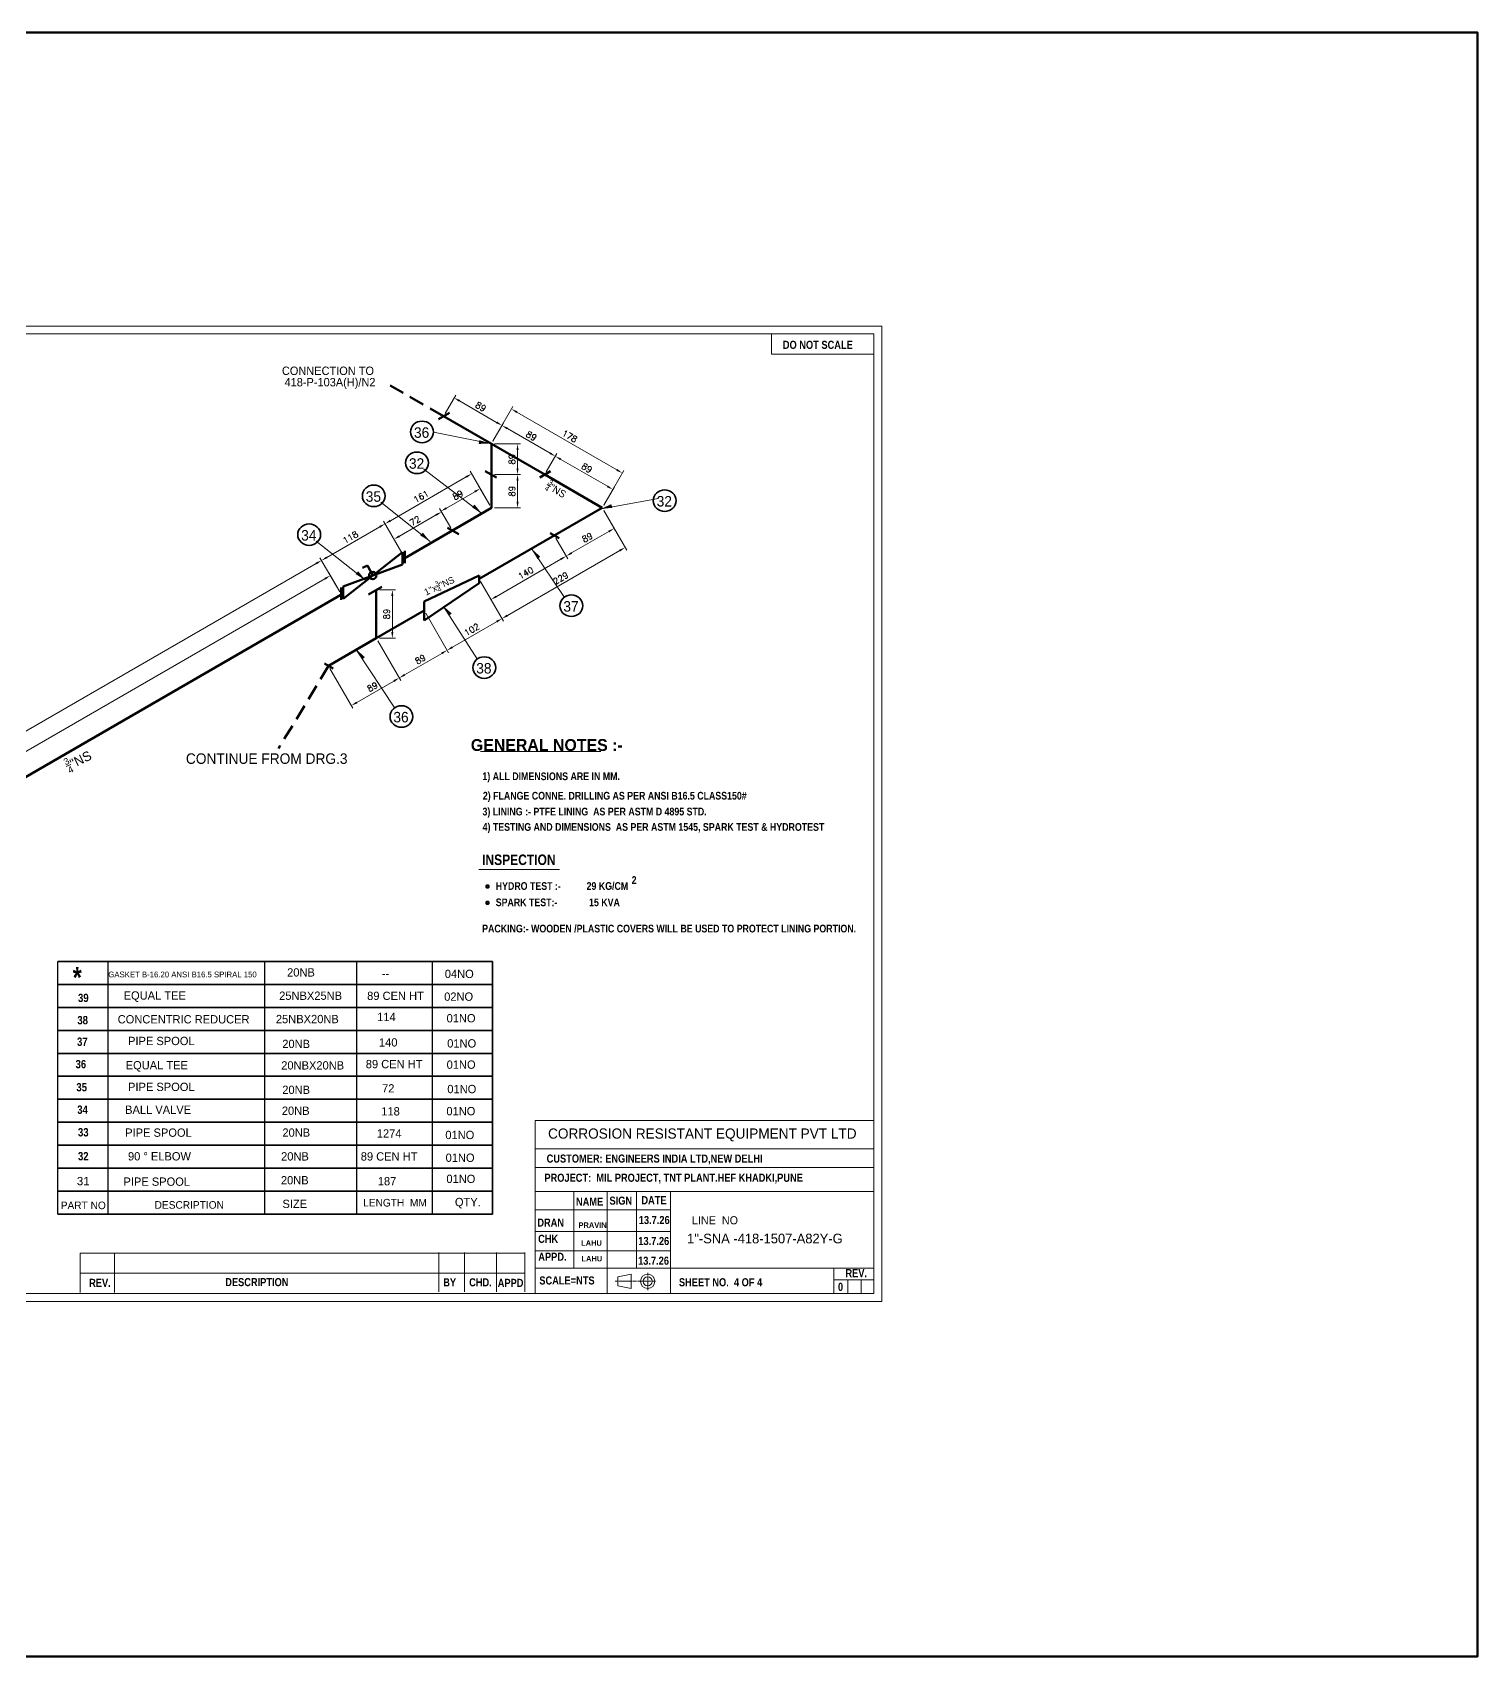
# Model space of a CAD drawing. Extents: x 111418 to 267280, y -151895 to -98368.
# Drawn here: x 140004 to 142331, y -115370 to -112755 of the extents above; entities that cross this region are included whole.
import ezdxf

# ---------------------------------------------------------------- set-up
doc = ezdxf.new("R2010")
doc.units = 0
doc.header["$MEASUREMENT"] = 0
doc.linetypes.add('CENTER', pattern=[2, 1.25, -0.25, 0.25, -0.25])
doc.linetypes.add('HIDDEN', pattern=[0.375, 0.25, -0.125])
doc.layers.get('0').update_dxf_attribs({"lineweight": 5})
doc.layers.get('DEFPOINTS').update_dxf_attribs({"lineweight": 5})
doc.layers.add('TEXT', color=4, linetype='Continuous', lineweight=5)
doc.styles.add('CHEM', font='isocp.shx')
doc.styles.add('MtXpl_Arial_Narrow', font='ARIALNB.TTF')
doc.styles.add('romans', font='romans.shx')
doc.styles.get("Standard").update_dxf_attribs({"font": 'romans.shx'})
doc.dimstyles.new('CHEM@123', dxfattribs={"dimscale": 26, "dimtxt": 1, "dimasz": 1, "dimexe": 0.5, "dimexo": 0.5, "dimgap": 0.4, "dimtad": 1, "dimdec": 0, "dimzin": 12, "dimdsep": 46, "dimtxsty": 'CHEM', "dimcen": 0.09, "dimclrd": 251, "dimclre": 251, "dimclrt": 3, "dimadec": 1, "dimazin": 2, "dimtfac": 1, "dimtdec": 0, "dimtmove": 0, "dimatfit": 3, "dimfxl": 0.18, "dimtolj": 1, "dimtzin": 0, "dimlwd": -1, "dimlwe": -1, "dimarcsym": 0})

# ---------------------------------------------------------------- blocks, each defined once
blk = doc.blocks.new('*D821')
at = {"layer": 'DEFPOINTS', "color": 0, "lineweight": 50, "ltscale": 100, "transparency": 16777216}
for p in [(140634.7, -113685.7), (140557.6, -113730.2), (140594.5, -113794.1)]:
    blk.add_point(p, dxfattribs=at)
at = {"layer": 'TEXT', "color": 2, "ltscale": 100, "transparency": 16777216}
for p, q in [((140637.2, -113690), (140674.1, -113754)), ((140560.1, -113734.5), (140597, -113798.5)), ((140663, -113754.6), (140603.2, -113789.1))]:
    blk.add_line(p, q, dxfattribs=at)
at = {"layer": 'TEXT', "color": 2, "lineweight": 50, "ltscale": 100, "transparency": 16777216}
for points in [[(140662.1, -113753.2), (140663.8, -113756.1), (140671.6, -113749.6)], [(140602.4, -113787.7), (140604, -113790.6), (140594.5, -113794.1)]]:
    blk.add_solid(points, dxfattribs=at)
at = {"layer": 'TEXT', "color": 0, "lineweight": 20, "ltscale": 100, "transparency": 16777216, "insert": (140628.6, -113764.1), "char_height": 10, "attachment_point": 5, "rotation": 30, "style": 'romans'}
blk.add_mtext('\\A1;89', dxfattribs=at)
blk = doc.blocks.new('*D822')
at = {"layer": 'DEFPOINTS', "color": 0, "lineweight": 50, "ltscale": 100, "transparency": 16777216}
for p in [(140723, -113634.7), (140634.7, -113685.7), (140671.6, -113749.6)]:
    blk.add_point(p, dxfattribs=at)
at = {"layer": 'TEXT', "color": 2, "ltscale": 100, "transparency": 16777216}
for p, q in [((140725.5, -113639), (140762.4, -113703)), ((140637.2, -113690), (140674.1, -113754)), ((140751.3, -113703.6), (140680.3, -113744.6))]:
    blk.add_line(p, q, dxfattribs=at)
at = {"layer": 'TEXT', "color": 2, "lineweight": 50, "ltscale": 100, "transparency": 16777216}
for points in [[(140750.5, -113702.2), (140752.1, -113705.1), (140759.9, -113698.6)], [(140679.4, -113743.2), (140681.1, -113746.1), (140671.6, -113749.6)]]:
    blk.add_solid(points, dxfattribs=at)
at = {"layer": 'TEXT', "color": 0, "lineweight": 20, "ltscale": 100, "transparency": 16777216, "insert": (140711.3, -113716.3), "char_height": 10, "attachment_point": 5, "rotation": 30, "style": 'romans'}
blk.add_mtext('\\A1;102', dxfattribs=at)
blk = doc.blocks.new('*D823')
at = {"layer": 'DEFPOINTS', "color": 0, "lineweight": 50, "ltscale": 100, "transparency": 16777216}
for p in [(140921.4, -113520.2), (140958.3, -113584.1), (140723, -113634.7)]:
    blk.add_point(p, dxfattribs=at)
at = {"layer": 'TEXT', "color": 2, "ltscale": 100, "transparency": 16777216}
for p, q in [((140923.9, -113524.5), (140960.8, -113588.5)), ((140768.6, -113693.6), (140949.6, -113589.1)), ((140725.5, -113639), (140762.4, -113703))]:
    blk.add_line(p, q, dxfattribs=at)
at = {"layer": 'TEXT', "color": 2, "lineweight": 50, "ltscale": 100, "transparency": 16777216}
for points in [[(140948.8, -113587.7), (140950.4, -113590.6), (140958.3, -113584.1)], [(140767.8, -113692.2), (140769.4, -113695.1), (140759.9, -113698.6)]]:
    blk.add_solid(points, dxfattribs=at)
at = {"layer": 'TEXT', "color": 0, "lineweight": 20, "ltscale": 100, "transparency": 16777216, "insert": (140854.6, -113633.6), "char_height": 10, "attachment_point": 5, "rotation": 30, "style": 'romans'}
blk.add_mtext('\\A1;229', dxfattribs=at)
blk = doc.blocks.new('*D824')
at = {"layer": 'DEFPOINTS', "color": 0, "lineweight": 50, "ltscale": 100, "transparency": 16777216}
for p in [(140557.6, -113730.2), (140480.5, -113774.7), (140594.5, -113794.1)]:
    blk.add_point(p, dxfattribs=at)
at = {"layer": 'TEXT', "color": 2, "ltscale": 100, "transparency": 16777216}
for p, q in [((140560.1, -113734.5), (140597, -113798.5)), ((140483, -113779), (140520, -113843)), ((140526.1, -113833.6), (140585.9, -113799.1))]:
    blk.add_line(p, q, dxfattribs=at)
at = {"layer": 'TEXT', "color": 2, "lineweight": 50, "ltscale": 100, "transparency": 16777216}
for points in [[(140585, -113797.7), (140586.7, -113800.6), (140594.5, -113794.1)], [(140525.3, -113832.2), (140527, -113835.1), (140517.5, -113838.6)]]:
    blk.add_solid(points, dxfattribs=at)
at = {"layer": 'TEXT', "color": 0, "lineweight": 20, "ltscale": 100, "transparency": 16777216, "insert": (140551.5, -113808.6), "char_height": 10, "attachment_point": 5, "rotation": 30, "style": 'romans'}
blk.add_mtext('\\A1;89', dxfattribs=at)
blk = doc.blocks.new('*D825')
at = {"layer": 'DEFPOINTS', "color": 0, "lineweight": 50, "ltscale": 100, "transparency": 16777216}
for p in [(140557.6, -113652.4), (140557.6, -113730.2), (140583.4, -113730.2)]:
    blk.add_point(p, dxfattribs=at)
at = {"layer": 'TEXT', "color": 2, "ltscale": 100, "transparency": 16777216}
for p, q in [((140562.6, -113652.4), (140588.4, -113652.4)), ((140583.4, -113662.4), (140583.4, -113720.2)), ((140562.6, -113730.2), (140588.4, -113730.2))]:
    blk.add_line(p, q, dxfattribs=at)
at = {"layer": 'TEXT', "color": 2, "lineweight": 50, "ltscale": 100, "transparency": 16777216}
for points in [[(140581.7, -113662.4), (140585.1, -113662.4), (140583.4, -113652.4)], [(140581.7, -113720.2), (140585.1, -113720.2), (140583.4, -113730.2)]]:
    blk.add_solid(points, dxfattribs=at)
at = {"layer": 'TEXT', "color": 0, "lineweight": 50, "ltscale": 100, "transparency": 16777216, "insert": (140574.4, -113691.3), "char_height": 10, "attachment_point": 5, "rotation": 90, "style": 'romans'}
blk.add_mtext('\\A1;89', dxfattribs=at)
blk = doc.blocks.new('*D826')
at = {"layer": 'DEFPOINTS', "color": 0, "lineweight": 50, "ltscale": 100, "transparency": 16777216}
for p in [(140921.4, -113520.2), (140844.3, -113564.7), (140940.5, -113553.4)]:
    blk.add_point(p, dxfattribs=at)
at = {"layer": 'TEXT', "color": 2, "ltscale": 100, "transparency": 16777216}
for p, q in [((140923.9, -113524.5), (140943, -113557.8)), ((140872.1, -113592.9), (140931.9, -113558.4)), ((140846.8, -113569), (140866, -113602.3))]:
    blk.add_line(p, q, dxfattribs=at)
at = {"layer": 'TEXT', "color": 2, "lineweight": 50, "ltscale": 100, "transparency": 16777216}
for points in [[(140931.1, -113557), (140932.7, -113559.9), (140940.5, -113553.4)], [(140871.3, -113591.5), (140873, -113594.4), (140863.5, -113597.9)]]:
    blk.add_solid(points, dxfattribs=at)
at = {"layer": 'TEXT', "color": 0, "lineweight": 20, "ltscale": 100, "transparency": 16777216, "insert": (140897.5, -113567.9), "char_height": 10, "attachment_point": 5, "rotation": 30, "style": 'romans'}
blk.add_mtext('\\A1;89', dxfattribs=at)
blk = doc.blocks.new('*D827')
at = {"layer": 'DEFPOINTS', "color": 0, "lineweight": 50, "ltscale": 100, "transparency": 16777216}
for p in [(140828.8, -113466.8), (140938.4, -113490.6), (140921.4, -113520.2)]:
    blk.add_point(p, dxfattribs=at)
at = {"layer": 'TEXT', "color": 2, "ltscale": 100, "transparency": 16777216}
for p, q in [((140831.3, -113462.5), (140848.4, -113432.9)), ((140854.6, -113442.2), (140929.8, -113485.6)), ((140923.9, -113515.9), (140940.9, -113486.3))]:
    blk.add_line(p, q, dxfattribs=at)
at = {"layer": 'TEXT', "color": 2, "lineweight": 50, "ltscale": 100, "transparency": 16777216}
for points in [[(140855.4, -113440.8), (140853.8, -113443.6), (140845.9, -113437.2)], [(140930.6, -113484.2), (140928.9, -113487.1), (140938.4, -113490.6)]]:
    blk.add_solid(points, dxfattribs=at)
at = {"layer": 'TEXT', "color": 0, "lineweight": 20, "ltscale": 100, "transparency": 16777216, "insert": (140896.7, -113456.1), "char_height": 10, "attachment_point": 5, "rotation": 330, "style": 'romans'}
blk.add_mtext('\\A1;89', dxfattribs=at)
blk = doc.blocks.new('*D828')
at = {"layer": 'DEFPOINTS', "color": 0, "lineweight": 50, "ltscale": 100, "transparency": 16777216}
for p in [(140844.3, -113564.7), (140863.5, -113597.9), (140723, -113634.7)]:
    blk.add_point(p, dxfattribs=at)
at = {"layer": 'TEXT', "color": 2, "ltscale": 100, "transparency": 16777216}
for p, q in [((140846.8, -113569), (140866, -113602.3)), ((140750.9, -113662.9), (140854.8, -113602.9)), ((140725.5, -113639), (140744.7, -113672.3))]:
    blk.add_line(p, q, dxfattribs=at)
at = {"layer": 'TEXT', "color": 2, "lineweight": 50, "ltscale": 100, "transparency": 16777216}
for points in [[(140854, -113601.5), (140855.6, -113604.4), (140863.5, -113597.9)], [(140750.1, -113661.5), (140751.7, -113664.4), (140742.2, -113667.9)]]:
    blk.add_solid(points, dxfattribs=at)
at = {"layer": 'TEXT', "color": 0, "lineweight": 20, "ltscale": 100, "transparency": 16777216, "insert": (140798.3, -113625.2), "char_height": 10, "attachment_point": 5, "rotation": 30, "style": 'romans'}
blk.add_mtext('\\A1;140', dxfattribs=at)
blk = doc.blocks.new('*D829')
at = {"layer": 'DEFPOINTS', "color": 0, "lineweight": 50, "ltscale": 100, "transparency": 16777216}
for p in [(140724.8, -113489.3), (140742.9, -113520.5), (140679.9, -113556.9)]:
    blk.add_point(p, dxfattribs=at)
at = {"layer": 'TEXT', "color": 2, "ltscale": 100, "transparency": 16777216}
for p, q in [((140740.4, -113516.2), (140722.3, -113485)), ((140670.6, -113520.6), (140716.1, -113494.3)), ((140677.4, -113552.5), (140659.4, -113521.3))]:
    blk.add_line(p, q, dxfattribs=at)
at = {"layer": 'TEXT', "color": 2, "lineweight": 50, "ltscale": 100, "transparency": 16777216}
for points in [[(140715.3, -113492.9), (140717, -113495.7), (140724.8, -113489.3)], [(140669.7, -113519.2), (140671.4, -113522.1), (140661.9, -113525.6)]]:
    blk.add_solid(points, dxfattribs=at)
at = {"layer": 'TEXT', "color": 0, "lineweight": 20, "ltscale": 100, "transparency": 16777216, "insert": (140688.9, -113499.7), "char_height": 10, "attachment_point": 5, "rotation": 30, "style": 'romans'}
blk.add_mtext('\\A1;89', dxfattribs=at)
blk = doc.blocks.new('*D830')
at = {"layer": 'DEFPOINTS', "color": 0, "lineweight": 50, "ltscale": 100, "transparency": 16777216}
for p in [(140742.9, -113466.6), (140742.9, -113520.5), (140785, -113520.5)]:
    blk.add_point(p, dxfattribs=at)
at = {"layer": 'TEXT', "color": 2, "ltscale": 100, "transparency": 16777216}
for p, q in [((140747.9, -113466.6), (140790, -113466.6)), ((140785, -113476.6), (140785, -113510.5)), ((140747.9, -113520.5), (140790, -113520.5))]:
    blk.add_line(p, q, dxfattribs=at)
at = {"layer": 'TEXT', "color": 2, "lineweight": 50, "ltscale": 100, "transparency": 16777216}
for points in [[(140783.4, -113476.6), (140786.7, -113476.6), (140785, -113466.6)], [(140783.4, -113510.5), (140786.7, -113510.5), (140785, -113520.5)]]:
    blk.add_solid(points, dxfattribs=at)
at = {"layer": 'TEXT', "color": 0, "lineweight": 20, "ltscale": 100, "transparency": 16777216, "insert": (140776, -113493.6), "char_height": 10, "attachment_point": 5, "rotation": 90, "style": 'romans'}
blk.add_mtext('\\A1;89', dxfattribs=at)
blk = doc.blocks.new('*D834')
at = {"layer": 'DEFPOINTS', "color": 0, "lineweight": 50, "ltscale": 100, "transparency": 16777216}
for p in [(140483.6, -113629.4), (140501.2, -113660), (139397.9, -114297)]:
    blk.add_point(p, dxfattribs=at)
at = {"layer": 'TEXT', "color": 2, "ltscale": 100, "transparency": 16777216}
for p, q in [((139388.9, -114261.4), (140474.9, -113634.4)), ((140498.7, -113655.7), (140481.1, -113625.1)), ((139395.4, -114292.7), (139377.7, -114262.1))]:
    blk.add_line(p, q, dxfattribs=at)
at = {"layer": 'TEXT', "color": 2, "lineweight": 50, "ltscale": 100, "transparency": 16777216}
for points in [[(140474.1, -113633), (140475.7, -113635.9), (140483.6, -113629.4)], [(139388.1, -114260), (139389.7, -114262.9), (139380.2, -114266.4)]]:
    blk.add_solid(points, dxfattribs=at)
at = {"layer": 'TEXT', "color": 0, "lineweight": 20, "ltscale": 100, "transparency": 16777216, "insert": (139927.4, -113940.1), "char_height": 10, "attachment_point": 5, "rotation": 30, "style": 'romans'}
blk.add_mtext('\\A1;1274', dxfattribs=at)
blk = doc.blocks.new('*D835')
at = {"layer": 'DEFPOINTS', "color": 0, "lineweight": 50, "ltscale": 100, "transparency": 16777216}
for p in [(140469.4, -113605), (140501.2, -113660), (139320.8, -114341.5)]:
    blk.add_point(p, dxfattribs=at)
at = {"layer": 'TEXT', "color": 2, "ltscale": 100, "transparency": 16777216}
for p, q in [((139297.7, -114281.5), (140460.8, -113610)), ((140498.7, -113655.7), (140466.9, -113600.6)), ((139318.3, -114337.2), (139286.5, -114282.1))]:
    blk.add_line(p, q, dxfattribs=at)
at = {"layer": 'TEXT', "color": 2, "lineweight": 50, "ltscale": 100, "transparency": 16777216}
for points in [[(140459.9, -113608.5), (140461.6, -113611.4), (140469.4, -113605)], [(139296.9, -114280), (139298.5, -114282.9), (139289, -114286.5)]]:
    blk.add_solid(points, dxfattribs=at)
at = {"layer": 'TEXT', "color": 0, "lineweight": 20, "ltscale": 100, "transparency": 16777216, "insert": (139874.7, -113937.9), "char_height": 10, "attachment_point": 5, "rotation": 30, "style": 'romans'}
blk.add_mtext('\\A1;1363', dxfattribs=at)
blk = doc.blocks.new('*D836')
at = {"layer": 'DEFPOINTS', "color": 0, "lineweight": 50, "ltscale": 100, "transparency": 16777216}
for p in [(140711.1, -113465.5), (140742.9, -113520.5), (140603.4, -113601)]:
    blk.add_point(p, dxfattribs=at)
at = {"layer": 'TEXT', "color": 2, "ltscale": 100, "transparency": 16777216}
for p, q in [((140740.4, -113516.2), (140708.6, -113461.1)), ((140580.3, -113541), (140702.4, -113470.5)), ((140600.9, -113596.7), (140569.1, -113541.6))]:
    blk.add_line(p, q, dxfattribs=at)
at = {"layer": 'TEXT', "color": 2, "lineweight": 50, "ltscale": 100, "transparency": 16777216}
for points in [[(140701.6, -113469), (140703.2, -113471.9), (140711.1, -113465.5)], [(140579.4, -113539.5), (140581.1, -113542.4), (140571.6, -113546)]]:
    blk.add_solid(points, dxfattribs=at)
at = {"layer": 'TEXT', "color": 0, "lineweight": 20, "ltscale": 100, "transparency": 16777216, "insert": (140629.8, -113502), "char_height": 10, "attachment_point": 5, "rotation": 30, "style": 'romans'}
blk.add_mtext('\\A1;161', dxfattribs=at)
blk = doc.blocks.new('*D837')
at = {"layer": 'DEFPOINTS', "color": 0, "lineweight": 50, "ltscale": 100, "transparency": 16777216}
for p in [(140469.4, -113605), (140603.4, -113601), (140501.2, -113660)]:
    blk.add_point(p, dxfattribs=at)
at = {"layer": 'TEXT', "color": 2, "ltscale": 100, "transparency": 16777216}
for p, q in [((140600.9, -113596.7), (140569.1, -113541.6)), ((140563, -113551), (140478.1, -113600)), ((140498.7, -113655.7), (140466.9, -113600.6))]:
    blk.add_line(p, q, dxfattribs=at)
at = {"layer": 'TEXT', "color": 2, "lineweight": 50, "ltscale": 100, "transparency": 16777216}
for points in [[(140562.1, -113549.5), (140563.8, -113552.4), (140571.6, -113546)], [(140477.3, -113598.5), (140478.9, -113601.4), (140469.4, -113605)]]:
    blk.add_solid(points, dxfattribs=at)
at = {"layer": 'TEXT', "color": 0, "lineweight": 20, "ltscale": 100, "transparency": 16777216, "insert": (140516, -113567.7), "char_height": 10, "attachment_point": 5, "rotation": 30, "style": 'romans'}
blk.add_mtext('\\A1;118', dxfattribs=at)
blk = doc.blocks.new('*D838')
at = {"layer": 'DEFPOINTS', "color": 0, "lineweight": 50, "ltscale": 100, "transparency": 16777216}
for p in [(140682.9, -113343.1), (140665.8, -113372.6), (140742.9, -113417.1)]:
    blk.add_point(p, dxfattribs=at)
at = {"layer": 'TEXT', "color": 2, "ltscale": 100, "transparency": 16777216}
for p, q in [((140668.3, -113368.3), (140685.4, -113338.7)), ((140751.3, -113382.6), (140691.5, -113348.1)), ((140745.4, -113412.8), (140762.4, -113383.2))]:
    blk.add_line(p, q, dxfattribs=at)
at = {"layer": 'TEXT', "color": 2, "lineweight": 50, "ltscale": 100, "transparency": 16777216}
for points in [[(140692.4, -113346.6), (140690.7, -113349.5), (140682.9, -113343.1)], [(140752.1, -113381.1), (140750.4, -113384), (140759.9, -113387.6)]]:
    blk.add_solid(points, dxfattribs=at)
at = {"layer": 'TEXT', "color": 0, "lineweight": 20, "ltscale": 100, "transparency": 16777216, "insert": (140725.9, -113357.5), "char_height": 10, "attachment_point": 5, "rotation": 330, "style": 'romans'}
blk.add_mtext('\\A1;89', dxfattribs=at)
blk = doc.blocks.new('*D839')
at = {"layer": 'DEFPOINTS', "color": 0, "lineweight": 50, "ltscale": 100, "transparency": 16777216}
for p in [(140742.9, -113417.1), (140845.9, -113437.2), (140828.8, -113466.8)]:
    blk.add_point(p, dxfattribs=at)
at = {"layer": 'TEXT', "color": 2, "ltscale": 100, "transparency": 16777216}
for p, q in [((140745.4, -113412.8), (140762.4, -113383.2)), ((140768.6, -113392.6), (140837.3, -113432.2)), ((140831.3, -113462.5), (140848.4, -113432.9))]:
    blk.add_line(p, q, dxfattribs=at)
at = {"layer": 'TEXT', "color": 2, "lineweight": 50, "ltscale": 100, "transparency": 16777216}
for points in [[(140769.4, -113391.1), (140767.8, -113394), (140759.9, -113387.6)], [(140838.1, -113430.8), (140836.4, -113433.6), (140845.9, -113437.2)]]:
    blk.add_solid(points, dxfattribs=at)
at = {"layer": 'TEXT', "color": 0, "lineweight": 20, "ltscale": 100, "transparency": 16777216, "insert": (140807.4, -113404.6), "char_height": 10, "width": 1.14, "attachment_point": 5, "rotation": 330, "style": 'romans'}
blk.add_mtext('\\A1;89 ', dxfattribs=at)
blk = doc.blocks.new('*D840')
at = {"layer": 'DEFPOINTS', "color": 0, "lineweight": 50, "ltscale": 100, "transparency": 16777216}
for p in [(140742.9, -113417.1), (140953.7, -113464.2), (140921.4, -113520.2)]:
    blk.add_point(p, dxfattribs=at)
at = {"layer": 'TEXT', "color": 2, "ltscale": 100, "transparency": 16777216}
for p, q in [((140745.4, -113412.8), (140777.7, -113356.9)), ((140783.8, -113366.2), (140945, -113459.2)), ((140923.9, -113515.9), (140956.2, -113459.9))]:
    blk.add_line(p, q, dxfattribs=at)
at = {"layer": 'TEXT', "color": 2, "lineweight": 50, "ltscale": 100, "transparency": 16777216}
for points in [[(140784.7, -113364.7), (140783, -113367.6), (140775.2, -113361.2)], [(140945.8, -113457.8), (140944.2, -113460.7), (140953.7, -113464.2)]]:
    blk.add_solid(points, dxfattribs=at)
at = {"layer": 'TEXT', "color": 0, "lineweight": 20, "ltscale": 100, "transparency": 16777216, "insert": (140868.9, -113404.9), "char_height": 10, "attachment_point": 5, "rotation": 330, "style": 'romans'}
blk.add_mtext('\\A1;178', dxfattribs=at)
blk = doc.blocks.new('*D841')
at = {"layer": 'DEFPOINTS', "color": 0, "lineweight": 50, "ltscale": 100, "transparency": 16777216}
for p in [(140662.6, -113526.8), (140679.9, -113556.9), (140603.4, -113601)]:
    blk.add_point(p, dxfattribs=at)
at = {"layer": 'TEXT', "color": 2, "ltscale": 100, "transparency": 16777216}
for p, q in [((140594.7, -113565.9), (140653.9, -113531.8)), ((140677.4, -113552.5), (140660.1, -113522.4)), ((140600.9, -113596.7), (140583.5, -113566.6))]:
    blk.add_line(p, q, dxfattribs=at)
at = {"layer": 'TEXT', "color": 2, "lineweight": 50, "ltscale": 100, "transparency": 16777216}
for points in [[(140653.1, -113530.3), (140654.7, -113533.2), (140662.6, -113526.8)], [(140593.9, -113564.5), (140595.5, -113567.4), (140586, -113570.9)]]:
    blk.add_solid(points, dxfattribs=at)
at = {"layer": 'TEXT', "color": 0, "lineweight": 20, "ltscale": 100, "transparency": 16777216, "insert": (140619.8, -113541.1), "char_height": 10, "attachment_point": 5, "rotation": 30, "style": 'romans'}
blk.add_mtext('\\A1;72', dxfattribs=at)
blk = doc.blocks.new('*D842')
at = {"layer": 'DEFPOINTS', "color": 0, "lineweight": 50, "ltscale": 100, "transparency": 16777216}
for p in [(140742.9, -113417.1), (140785, -113417.1), (140742.9, -113466.6)]:
    blk.add_point(p, dxfattribs=at)
at = {"layer": 'TEXT', "color": 2, "ltscale": 100, "transparency": 16777216}
for p, q in [((140747.9, -113417.1), (140790, -113417.1)), ((140785, -113456.6), (140785, -113427.1)), ((140747.9, -113466.6), (140790, -113466.6))]:
    blk.add_line(p, q, dxfattribs=at)
at = {"layer": 'TEXT', "color": 2, "lineweight": 50, "ltscale": 100, "transparency": 16777216}
for points in [[(140783.4, -113427.1), (140786.7, -113427.1), (140785, -113417.1)], [(140783.4, -113456.6), (140786.7, -113456.6), (140785, -113466.6)]]:
    blk.add_solid(points, dxfattribs=at)
at = {"layer": 'TEXT', "color": 0, "lineweight": 20, "ltscale": 100, "transparency": 16777216, "insert": (140776, -113441.9), "char_height": 10, "attachment_point": 5, "rotation": 90, "style": 'romans'}
blk.add_mtext('\\A1;89', dxfattribs=at)

msp = doc.modelspace()

# ---------------------------------------------------------------- linework, layer by layer
for p, q in [((140725.2, -113912.5), (140919.3, -113912.5)), ((140722.5, -114102.5), (140852.7, -114102.5)), ((140221.1, -114785.3), (141358.8, -114785.3))]:
    msp.add_line(p, q)
at = {"color": 7, "lineweight": 35}
for p, q in [((140044.5, -114250.8), (140744.9, -114250.8)), ((140744.9, -114657.4), (140744.9, -114250.8)), ((140044.5, -114287.8), (140744.9, -114287.8)), ((140044.5, -114324.7), (140744.9, -114324.7)), ((140044.5, -114361.7), (140744.9, -114361.7)), ((140044.5, -114361.7), (140744.9, -114361.7)), ((140044.5, -114398.7), (140744.9, -114398.7)), ((140044.5, -114435.6), (140744.9, -114435.6)), ((140044.5, -114472.6), (140744.9, -114472.6)), ((140044.5, -114509.6), (140744.9, -114509.6)), ((140044.5, -114546.5), (140744.9, -114546.5)), ((140044.5, -114583.5), (140744.9, -114583.5)), ((140044.5, -114620.5), (140744.9, -114620.5)), ((140044.5, -114657.4), (140744.9, -114657.4))]:
    msp.add_line(p, q, dxfattribs=at)
at = {"lineweight": 20}
for p, q in [((140813.3, -114506.5), (140813.3, -114785.3)), ((140813.3, -114506.5), (141358.8, -114506.5)), ((140813.3, -114552.5), (141358.8, -114552.5)), ((140813.3, -114582.5), (141358.8, -114582.5)), ((141031.2, -114581.9), (141031.2, -114582.5)), ((140813.3, -114621.2), (141358.8, -114621.2)), ((140875.9, -114621.2), (140875.9, -114744.6)), ((140929.6, -114621.2), (140929.6, -114785.3)), ((140976.6, -114621.2), (140976.6, -114744.6)), ((141031.2, -114621.2), (141031.2, -114785.3)), ((140813.3, -114650.7), (141031.2, -114650.7)), ((140813.3, -114685.3), (141031.2, -114685.3)), ((140813.3, -114716.4), (141031.2, -114716.4)), ((140080.8, -114720.3), (140796.5, -114720.3)), ((140136.2, -114720.3), (140136.2, -114783.7)), ((140658.3, -114719.5), (140658.3, -114782.9)), ((140699.4, -114719.5), (140699.4, -114782.9)), ((140750.9, -114719.5), (140750.9, -114782.9)), ((140796.5, -114719.5), (140796.5, -114782.9)), ((140813.3, -114744.6), (141358.8, -114744.6)), ((141294.3, -114744.6), (141294.3, -114785.3)), ((140080.8, -114752.8), (140796.5, -114752.8)), ((140946.4, -114758.4), (140968.1, -114754.2)), ((140946.4, -114758.4), (140946.4, -114765.7)), ((140946.4, -114773), (140946.4, -114765.7)), ((140968.1, -114765.7), (140968.1, -114754.2)), ((140968.1, -114765.7), (140968.1, -114777.2)), ((141294.3, -114763.5), (141358.8, -114763.5)), ((141316.9, -114763.5), (141316.9, -114785.3)), ((141338.6, -114763.5), (141338.6, -114785.3)), ((140946.4, -114773), (140968.1, -114777.2))]:
    msp.add_line(p, q, dxfattribs=at)
at = {"color": 2, "linetype": 'CENTER', "lineweight": 20, "ltscale": 3}
for p, q in [((140942, -114765.7), (141008.2, -114765.7)), ((140994.6, -114752.3), (140994.6, -114780.5))]:
    msp.add_line(p, q, dxfattribs=at)
at = {"color": 7, "const_width": 3.52}
for points in [[(140734.7, -114130, 1), (140738.5, -114130, 1)], [(140734.7, -114156.3, 1), (140738.5, -114156.3, 1)]]:
    msp.add_lwpolyline(points, format="xyb", close=True, dxfattribs=at)
at = {"lineweight": 20}
for radius in [11.5, 7.27]:
    msp.add_circle((140994.6, -114765.7), radius, dxfattribs=at)
at = {"layer": 'TEXT', "color": 7, "lineweight": 20, "ltscale": 100}
for p, q in [((141193.8, -113240.3), (141193.8, -113273.1)), ((141193.8, -113273.1), (141358.8, -113273.1)), ((140080.8, -114720.3), (140080.8, -114783.7))]:
    msp.add_line(p, q, dxfattribs=at)
at = {"layer": 'TEXT', "color": 3, "linetype": 'HIDDEN', "lineweight": 50, "ltscale": 100}
for p, q in [((140665.8, -113372.6), (140579.9, -113323.1)), ((140480.5, -113774.7), (140400.2, -113907.8))]:
    msp.add_line(p, q, dxfattribs=at)
at = {"layer": 'TEXT', "color": 4, "lineweight": 50, "ltscale": 100}
for p, q in [((140657.7, -113377.3), (140675.2, -113367.2)), ((140742.9, -113417.1), (140665.8, -113372.6)), ((140742.9, -113520.5), (140742.9, -113417.1)), ((140742.9, -113417.1), (140828.8, -113466.8)), ((140733.1, -113461), (140751.3, -113471.5)), ((140820.7, -113471.5), (140838.3, -113461.3)), ((140820.7, -113471.5), (140838.3, -113461.3)), ((140828.8, -113466.8), (140921.4, -113520.2)), ((140599.5, -113603.3), (140742.9, -113520.5)), ((140921.4, -113520.2), (140723, -113634.7)), ((140672.5, -113552.6), (140690.3, -113562.8)), ((140837.6, -113560.9), (140851.9, -113569.1)), ((140504.1, -113666.8), (140599.5, -113591.8)), ((140599.5, -113611.7), (140599.5, -113591.8)), ((140603.4, -113609.4), (140603.4, -113589.6)), ((140504.1, -113646.9), (140599.5, -113611.7)), ((140543.6, -113612.9), (140535.3, -113617.1)), ((140551.8, -113629.3), (140543.6, -113612.9)), ((140504.1, -113666.8), (140504.1, -113646.9)), ((140634.7, -113671.3), (140723, -113629.4)), ((140634.7, -113701.5), (140723, -113641.7)), ((140723, -113629.4), (140723, -113641.7)), ((139320.8, -114341.5), (140504.1, -113658.4)), ((140501.2, -113668.4), (140501.2, -113648.6)), ((140545.1, -113659.6), (140566.5, -113647.3)), ((140557.6, -113730.2), (140557.6, -113652.4)), ((140634.7, -113701.5), (140634.7, -113671.3)), ((140634.7, -113685.7), (140557.6, -113730.2)), ((140557.6, -113730.2), (140480.5, -113774.7)), ((140473.9, -113770.9), (140488.1, -113779.1))]:
    msp.add_line(p, q, dxfattribs=at)
at = {"layer": 'TEXT', "color": 7, "lineweight": 5, "ltscale": 100}
for p, q in [((140741.2, -113416.6), (140649.5, -113398.4)), ((140727.6, -113529.5), (140634.3, -113458.2)), ((140644.1, -113574.5), (140564.7, -113511.4)), ((140920.2, -113521.9), (141012.1, -113505.2)), ((140540.1, -113636.8), (140460.7, -113573.8)), ((140808.4, -113587.4), (140860.8, -113664.7)), ((140665.7, -113678.9), (140720.5, -113764.3)), ((140525.9, -113749.2), (140587.2, -113843))]:
    msp.add_line(p, q, dxfattribs=at)
at = {"layer": 'TEXT', "color": 7, "lineweight": 25, "ltscale": 100}
for p, q in [((140044.5, -114657.4), (140044.5, -114250.8)), ((140125.9, -114657.4), (140125.9, -114250.8)), ((140378.3, -114657.4), (140378.3, -114250.8)), ((140526.3, -114657.4), (140526.3, -114250.8)), ((140648.2, -114657.4), (140648.2, -114250.8))]:
    msp.add_line(p, q, dxfattribs=at)
at = {"layer": 'TEXT', "color": 3, "lineweight": 50, "ltscale": 100}
msp.add_lwpolyline([(138268.3, -112754.9), (142331, -112754.9), (142331, -115369.8), (138268.3, -115369.8)], close=True, dxfattribs=at)
at = {"layer": 'TEXT', "color": 7, "lineweight": 20, "ltscale": 100}
for points in [[(139134.4, -113227.5), (141371.6, -113227.5), (141371.6, -114798.1), (139134.4, -114798.1)], [(139147.2, -113240.3), (141358.8, -113240.3), (141358.8, -114785.3), (139147.2, -114785.3)]]:
    msp.add_lwpolyline(points, close=True, dxfattribs=at)
at = {"layer": 'TEXT', "color": 4, "lineweight": 50, "ltscale": 100}
msp.add_circle((140551.8, -113629.3), 5.91, dxfattribs=at)
at = {"layer": 'TEXT', "color": 3, "lineweight": 35, "ltscale": 100}
for centre in [(140631.2, -113398), (140623.1, -113447.8), (140553.5, -113501), (141022, -113508.7), (140449.5, -113563.4), (140871.7, -113677.9), (140731.4, -113777.5), (140598.1, -113856.3)]:
    msp.add_ellipse(centre, major_axis=(18.4, 0), ratio=0.942769, start_param=-1.570796, end_param=4.712389, dxfattribs=at)
at = {"layer": 'TEXT', "color": 2, "lineweight": 50, "ltscale": 100}
for points in [[(140722.6, -113417.4), (140723.3, -113411.4), (140741.1, -113416.5)], [(140711.8, -113519.6), (140715.8, -113515.1), (140727.5, -113529.4)], [(140936.1, -113514.3), (140937.7, -113520.2), (140919.3, -113521.9)], [(140628.3, -113564.6), (140632.4, -113560.1), (140644, -113574.4)], [(140821.7, -113598.9), (140817, -113602.7), (140808, -113586.6)], [(140524.4, -113627), (140528.4, -113622.4), (140540, -113636.8)], [(140679, -113690.4), (140674.3, -113694.2), (140665.3, -113678.1)], [(140539.2, -113760.7), (140534.5, -113764.5), (140525.5, -113748.3)]]:
    msp.add_solid(points, dxfattribs=at)

# ---------------------------------------------------------------- texts
at = {"color": 7, "style": 'MtXpl_Arial_Narrow'}
for s, height, p in [('DO NOT SCALE', 13.007, (141212.3, -113264.3)), ('2', 12.4, (140968.8, -114125.8)), ('HYDRO TEST :-', 12.386, (140749.9, -114135.4)), ('29 KG/CM', 12.39, (140896.2, -114135.4)), ('SPARK TEST:-', 12.386, (140749.9, -114161.7)), (' 15 KVA', 12.39, (140896.2, -114161.7))]:
    msp.add_text(s, height=height, dxfattribs=at).set_placement(p)
at = {"color": 0, "style": 'MtXpl_Arial_Narrow'}
msp.add_text('INSPECTION', height=16.92, dxfattribs=at).set_placement((140727.9, -114095.4))
at = {"color": 3, "attachment_point": 5}
for s, insert, char_height in [('\\pt13.51375; {\\fMS PGothic|b0|i0|c0|p34;CONNECTION TO}', (140475.1, -113299.7), 13.514), ('\\pt13.51375; {\\fMS PGothic|b0|i0|c0|p34;418-P-103A(H)/N2}', (140478.4, -113320), 13.514), ('\\pt16.89219; {\\fMS PGothic|b0|i0|c0|p34;36}', (140624.8, -113399.2), 16.892), ('\\pt16.89219; {\\fMS PGothic|b0|i0|c0|p34;32}', (140616.7, -113449), 16.892), ('\\pt16.89219; {\\fMS PGothic|b0|i0|c0|p34;35}', (140547.1, -113502.2), 16.892), ('\\pt16.89219; {\\fMS PGothic|b0|i0|c0|p34;32}', (141015.6, -113509.8), 16.892), ('\\pt16.89219; {\\fMS PGothic|b0|i0|c0|p34;34}', (140443.1, -113564.6), 16.892), ('\\pt16.89219; {\\fMS PGothic|b0|i0|c0|p34;37}', (140865.3, -113679.1), 16.892), ('\\pt16.89219; {\\fMS PGothic|b0|i0|c0|p34;38}', (140725, -113778.7), 16.892), ('\\pt16.89219; {\\fMS PGothic|b0|i0|c0|p34;36}', (140591.6, -113857.4), 16.892), ('\\pt16.89219; {\\fMS PGothic|b0|i0|c0|p34;CONTINUE FROM DRG.3}', (140375.3, -113924.2), 16.892)]:
    msp.add_mtext(s, dxfattribs=dict(at, insert=insert, char_height=char_height))
at = {"color": 3, "lineweight": 20, "attachment_point": 5}
for s, insert, char_height, rotation in [('\\A1;{\\fSansSerif|b0|i0|c2|p2;\\H0.7x;\\S3/4;\\fLeelawadee UI Semilight|b0|i0|c0|p34;\\H1.42857x;"NS}', (140847.2, -113491.2), 11.761, 329.0171), ('\\A1;{\\fSansSerif|b0|i0|c2|p2;1"x\\H0.7x;\\S3/4;\\fLeelawadee UI Semilight|b0|i0|c0|p34;\\H1.42857x;"NS}', (140658.9, -113646), 10.692, 24.8797), ('\\A1;{\\fSansSerif|b0|i0|c2|p2;\\H0.7x;\\S3/4;\\fLeelawadee UI Semilight|b0|i0|c0|p34;\\H1.42857x;"NS}', (140077.8, -113927.2), 15.274, 26.4687)]:
    msp.add_mtext(s, dxfattribs=dict(at, insert=insert, char_height=char_height, rotation=rotation))
at = {"insert": (140832.1, -113902.3), "char_height": 19.144, "attachment_point": 5, "style": 'romans'}
msp.add_mtext('\\A1;{\\f@HP Simplified Hans Light|b1|i0|c0|p34;GENERAL NOTES :-}', dxfattribs=at)
at = {"color": 7, "attachment_point": 5, "style": 'MtXpl_Arial_Narrow'}
for s, insert, char_height in [('\\A1;1) ALL DIMENSIONS ARE IN MM.', (140839.2, -113954.4), 12.386), ('\\A1;2) FLANGE CONNE. DRILLING AS PER ANSI B16.5 CLASS150#', (140941.6, -113985.7), 12.386), ('\\A1;3) LINING :- PTFE LINING  AS PER ASTM D 4895 STD.', (140909.1, -114011.2), 12.386), ('\\A1;4) TESTING AND DIMENSIONS  AS PER ASTM 1545, SPARK TEST & HYDROTEST  ', (141003.9, -114036), 12.386), ('\\A1;  PACKING:- WOODEN /PLASTIC COVERS WILL BE USED TO PROTECT LINING PORTION.', (141025.2, -114197.9), 12.386), ('CUSTOMER: ENGINEERS INDIA LTD,NEW DELHI  ', (141005.7, -114569.5), 13.007), ('PROJECT:  MIL PROJECT, TNT PLANT.HEF KHADKI,PUNE', (141036.4, -114600.4), 13.007), ('NAME', (140901.1, -114637.6), 13.01), ('SIGN', (140951.3, -114635.9), 13.01), ('DATE', (141004.7, -114635.1), 13.01), ('DRAN', (140838.4, -114671.2), 13.01), ('13.7.26', (141005.1, -114667.1), 13.01), ('CHK', (140834.3, -114697.4), 13.01), ('PRAVIN', (140905.9, -114675.2), 8.78), ('LAHU', (140904.1, -114704.1), 8.78), ('13.7.26', (141004.4, -114700.9), 13.01), ('APPD.', (140841.2, -114726.2), 13.01), ('LAHU', (140904.7, -114729.3), 8.78), ('13.7.26', (141004, -114732.6), 13.01), ('REV.', (140112.5, -114768.2), 13.01), ('DESCRIPTION', (140365.2, -114767.1), 13.007), ('BY', (140675.7, -114767.4), 13.01), ('CHD.', (140725.3, -114767.4), 13.01), ('APPD', (140773.8, -114768.2), 13.01), ('SCALE=NTS', (140864.6, -114764.4), 13.01), ('0', (141305.2, -114774.7), 13), ('REV.', (141330.5, -114752.6), 13.01)]:
    msp.add_mtext(s, dxfattribs=dict(at, insert=insert, char_height=char_height))
at = {"color": 7, "lineweight": 35, "attachment_point": 5, "style": 'MtXpl_Arial_Narrow'}
for s, insert, char_height in [('*', (140076, -114276.2), 32.7), ('{\\fMS UI Gothic|b0|i0|c0|p34;GASKET B-16.20 ANSI B16.5 SPIRAL 150}', (140245.5, -114271.7), 9.347), ('{\\fMS UI Gothic|b0|i0|c0|p34;04NO}', (140691.2, -114270.8), 13.353), ('{\\fMS UI Gothic|b0|i0|c0|p34;EQUAL TEE}', (140200.8, -114307.3), 13.353), ('{\\fMS UI Gothic|b0|i0|c0|p34;25NBX25NB}', (140451.8, -114305.9), 13.353), ('{\\fMS UI Gothic|b0|i0|c0|p34;02NO}', (140690.2, -114307.4), 13.353), ('39', (140085.8, -114309.4), 13.35), ('38', (140084.7, -114345.3), 13.35), ('{\\fMS UI Gothic|b0|i0|c0|p34;CONCENTRIC REDUCER}', (140247.3, -114343.9), 13.353), ('{\\fMS UI Gothic|b0|i0|c0|p34;25NBX20NB}', (140446.5, -114343.5), 13.353), ('{\\fMS UI Gothic|b0|i0|c0|p34;01NO}', (140694.1, -114342.2), 13.353), ('37', (140084.2, -114380), 13.35), ('{\\fMS UI Gothic|b0|i0|c0|p34;20NB}', (140428.5, -114383.5), 13.353), ('{\\fMS UI Gothic|b0|i0|c0|p34;01NO}', (140695.1, -114382.7), 13.353), ('36', (140081.8, -114416.1), 13.35), ('{\\fMS UI Gothic|b0|i0|c0|p34;EQUAL TEE}', (140204.1, -114419.6), 13.353), ('{\\fMS UI Gothic|b0|i0|c0|p34;20NBX20NB}', (140455.1, -114418.1), 13.353), ('{\\fMS UI Gothic|b0|i0|c0|p34;01NO}', (140694.2, -114416.9), 13.353), ('35', (140083.1, -114453.3), 13.35), ('{\\fMS UI Gothic|b0|i0|c0|p34;20NB}', (140428.5, -114457.4), 13.353), ('{\\fMS UI Gothic|b0|i0|c0|p34;01NO}', (140695.3, -114456.2), 13.353), ('34', (140084.5, -114489.4), 13.35), ('{\\fMS UI Gothic|b0|i0|c0|p34;BALL VALVE}', (140206.2, -114489.4), 13.353), ('{\\fMS UI Gothic|b0|i0|c0|p34;20NB}', (140427.8, -114491.1), 13.353), ('{\\fMS UI Gothic|b0|i0|c0|p34;01NO}', (140693.8, -114491.8), 13.353), ('33', (140085.7, -114525.8), 13.35), ('{\\fMS UI Gothic|b0|i0|c0|p34;20NB}', (140428.7, -114526.3), 13.353), ('{\\fMS UI Gothic|b0|i0|c0|p34;01NO}', (140692.1, -114530.1), 13.353), ('32', (140085.7, -114564.3), 13.35), ('{\\fMS UI Gothic|b0|i0|c0|p34;20NB}', (140426.6, -114564.6), 13.353), ('{\\fMS UI Gothic|b0|i0|c0|p34;01NO}', (140692.5, -114566.8), 13.353), ('{\\fSansSerif|b0|i0|c2|p2;31}', (140085.7, -114604.4), 13.353), ('{\\fMS UI Gothic|b0|i0|c0|p34;20NB}', (140426.3, -114603), 13.353), ('{\\fMS UI Gothic|b0|i0|c0|p34;01NO}', (140693.8, -114600.8), 13.353), ('{\\fMS UI Gothic|b0|i0|c0|p34;SIZE}', (140426.3, -114641.1), 13.353), ('{\\fMS UI Gothic|b0|i0|c238|p34;QTY.}', (140705, -114639.9), 13.353)]:
    msp.add_mtext(s, dxfattribs=dict(at, insert=insert, char_height=char_height))
at = {"color": 3, "lineweight": 35, "char_height": 13.353, "attachment_point": 5, "style": 'MtXpl_Arial_Narrow'}
for s, insert in [('\\A1;{\\fMS UI Gothic|b0|i0|c0|p34;20NB}', (140436.3, -114268.4)), ('{\\fMS UI Gothic|b0|i0|c0|p34;--}', (140572.3, -114270.3)), ('{\\fMS UI Gothic|b0|i0|c0|p34;89 CEN HT}', (140588.5, -114306.1)), ('{\\fMS UI Gothic|b0|i0|c0|p34;114}', (140573.9, -114340)), ('{\\fMS UI Gothic|b0|i0|c0|p34;PIPE SPOOL}', (140211.4, -114378.8)), ('{\\fMS UI Gothic|b0|i0|c0|p34;140}', (140576.8, -114381.1)), ('{\\fMS UI Gothic|b0|i0|c0|p34;89 CEN HT}', (140586.3, -114416)), ('{\\fMS UI Gothic|b0|i0|c0|p34;PIPE SPOOL}', (140211.4, -114452.7)), ('{\\fMS UI Gothic|b0|i0|c0|p34;72}', (140576.8, -114455)), ('{\\fMS UI Gothic|b0|i0|c0|p34;118}', (140580.5, -114492.1)), ('{\\fMS UI Gothic|b0|i0|c0|p34;PIPE SPOOL}', (140206.8, -114526.4)), ('{\\fMS UI Gothic|b0|i0|c0|p34;1274}', (140578.3, -114527.6)), ('{\\fMS UI Gothic|b0|i0|c0|p34;90 %%D ELBOW}', (140208.4, -114564.5)), ('{\\fMS UI Gothic|b0|i0|c0|p34;89 CEN HT}', (140578.2, -114564.7)), ('{\\fMS UI Gothic|b0|i0|c0|p34;PIPE SPOOL}', (140204, -114605.3)), ('{\\fMS UI Gothic|b0|i0|c0|p34; 187}', (140572.4, -114604.6))]:
    msp.add_mtext(s, dxfattribs=dict(at, insert=insert))
at = {"color": 4, "lineweight": 20, "insert": (141082.6, -114530), "char_height": 16.39, "attachment_point": 5}
msp.add_mtext('{\\fMS UI Gothic|b0|i0|c0|p34;CORROSION RESISTANT EQUIPMENT PVT LTD}', dxfattribs=at)
at = {"color": 7, "lineweight": 25, "char_height": 12.209, "attachment_point": 5, "style": 'MtXpl_Arial_Narrow'}
for s, insert in [('{\\fMS UI Gothic|b0|i0|c0|p34;PART NO}', (140085.7, -114643.5)), ('{\\fMS UI Gothic|b0|i0|c0|p34;DESCRIPTION}', (140256.4, -114642.8)), ('{\\fMS UI Gothic|b0|i0|c0|p34;LENGTH  MM}', (140587.7, -114639.2))]:
    msp.add_mtext(s, dxfattribs=dict(at, insert=insert))
at = {"color": 3, "lineweight": 20, "attachment_point": 5}
for s, insert, char_height in [(' {\\fLeelawadee UI Semilight|b0|i0|c0|p34; LINE  NO}', (141096.1, -114667.5), 12.98), (' {\\fLeelawadee UI Semilight|b0|i0|c0|p34;1"-SNA -418-1507-A82Y-G}', (141178, -114696.9), 15.577)]:
    msp.add_mtext(s, dxfattribs=dict(at, insert=insert, char_height=char_height))
at = {"color": 7, "insert": (141112, -114767.3), "char_height": 13.007, "width": 134.322, "attachment_point": 5, "style": 'MtXpl_Arial_Narrow'}
msp.add_mtext('SHEET NO.  4 OF 4', dxfattribs=at)

# ---------------------------------------------------------------- dimensions: what is measured, and where the dimension line sits
at = {"layer": 'TEXT', "color": 3, "lineweight": 20, "ltscale": 100}
dim = msp.add_aligned_dim(p1=(140742.9, -113417.1), p2=(140665.8, -113372.6), distance=-34.2, dimstyle='CHEM@123', override={"dimscale": 10, "dimtxsty": 'romans', "dimclrd": 2, "dimclre": 2, "dimclrt": 0}, dxfattribs=at)
dim.commit()
dim.dimension.update_dxf_attribs({"geometry": '*D838', "text_midpoint": (140725.9, -113357.5)})
for p2, distance, text, picture, middle in [((140921.4, -113520.2), 64.6, '178', '*D840', (140868.9, -113404.9)), ((140828.8, -113466.8), 34.2, '89 ', '*D839', (140807.4, -113404.6))]:
    dim = msp.add_aligned_dim(p1=(140742.9, -113417.1), p2=p2, distance=distance, text=text, dimstyle='CHEM@123', override={"dimscale": 10, "dimtxsty": 'romans', "dimclrd": 2, "dimclre": 2, "dimclrt": 0}, dxfattribs=at)
    dim.commit()
    dim.dimension.update_dxf_attribs({"geometry": picture, "text_midpoint": middle})
dim = msp.add_linear_dim(base=(140785, -113417.1), p1=(140742.9, -113466.6), p2=(140742.9, -113417.1), angle=90, text='89', dimstyle='CHEM@123', override={"dimscale": 10, "dimtxsty": 'romans', "dimclrd": 2, "dimclre": 2, "dimclrt": 0}, dxfattribs=at)
dim.commit()
dim.dimension.update_dxf_attribs({"geometry": '*D842', "text_midpoint": (140776, -113441.9)})
at = {"layer": 'TEXT', "color": 7, "lineweight": 20, "ltscale": 100}
for p1, p2, distance, text, picture, middle in [((140828.8, -113466.8), (140921.4, -113520.2), 34.2, '89', '*D827', (140896.7, -113456.1)), ((140679.9, -113556.9), (140742.9, -113520.5), 36.1, '89', '*D829', (140688.9, -113499.7)), ((140742.9, -113466.6), (140742.9, -113520.5), 42.2, '89', '*D830', (140776, -113493.6)), ((140603.4, -113601), (140679.9, -113556.9), 34.7, '72', '*D841', (140619.8, -113541.1)), ((139320.8, -114341.5), (140501.2, -113660), 63.6, '1363', '*D835', (139874.7, -113937.9)), ((139397.9, -114297), (140501.2, -113660), 35.3, '1274', '*D834', (139927.4, -113940.1))]:
    dim = msp.add_aligned_dim(p1=p1, p2=p2, distance=distance, text=text, dimstyle='CHEM@123', override={"dimscale": 10, "dimtxsty": 'romans', "dimclrd": 2, "dimclre": 2, "dimclrt": 0}, dxfattribs=at)
    dim.commit()
    dim.dimension.update_dxf_attribs({"geometry": picture, "text_midpoint": middle})
dim = msp.add_linear_dim(base=(140711.1, -113465.5), p1=(140603.4, -113601), p2=(140742.9, -113520.5), angle=30, dimstyle='CHEM@123', override={"dimscale": 10, "dimtxsty": 'romans', "dimclrd": 2, "dimclre": 2, "dimclrt": 0}, dxfattribs=at)
dim.commit()
dim.dimension.update_dxf_attribs({"geometry": '*D836', "text_midpoint": (140634.3, -113509.8), "dimtype": 161})
for p1, p2, distance, picture, middle in [((140603.4, -113601), (140501.2, -113660), -63.6, '*D837', (140516, -113567.7)), ((140723, -113634.7), (140921.4, -113520.2), -73.8, '*D823', (140854.6, -113633.6)), ((140844.3, -113564.7), (140921.4, -113520.2), -38.4, '*D826', (140897.5, -113567.9)), ((140723, -113634.7), (140844.3, -113564.7), -38.4, '*D828', (140798.3, -113625.2)), ((140723, -113634.7), (140634.7, -113685.7), 73.8, '*D822', (140711.3, -113716.3)), ((140634.7, -113685.7), (140557.6, -113730.2), 73.8, '*D821', (140628.6, -113764.1)), ((140480.5, -113774.7), (140557.6, -113730.2), -73.8, '*D824', (140551.5, -113808.6))]:
    dim = msp.add_aligned_dim(p1=p1, p2=p2, distance=distance, dimstyle='CHEM@123', override={"dimscale": 10, "dimtxsty": 'romans', "dimclrd": 2, "dimclre": 2, "dimclrt": 0}, dxfattribs=at)
    dim.commit()
    dim.dimension.update_dxf_attribs({"geometry": picture, "text_midpoint": middle})
at = {"layer": 'TEXT', "color": 7, "lineweight": 50, "ltscale": 100}
dim = msp.add_aligned_dim(p1=(140557.6, -113652.4), p2=(140557.6, -113730.2), distance=25.8, text='89', dimstyle='CHEM@123', override={"dimscale": 10, "dimtxsty": 'romans', "dimclrd": 2, "dimclre": 2, "dimclrt": 0}, dxfattribs=at)
dim.commit()
dim.dimension.update_dxf_attribs({"geometry": '*D825', "text_midpoint": (140574.4, -113691.3)})

doc.saveas('drawing.dxf')
